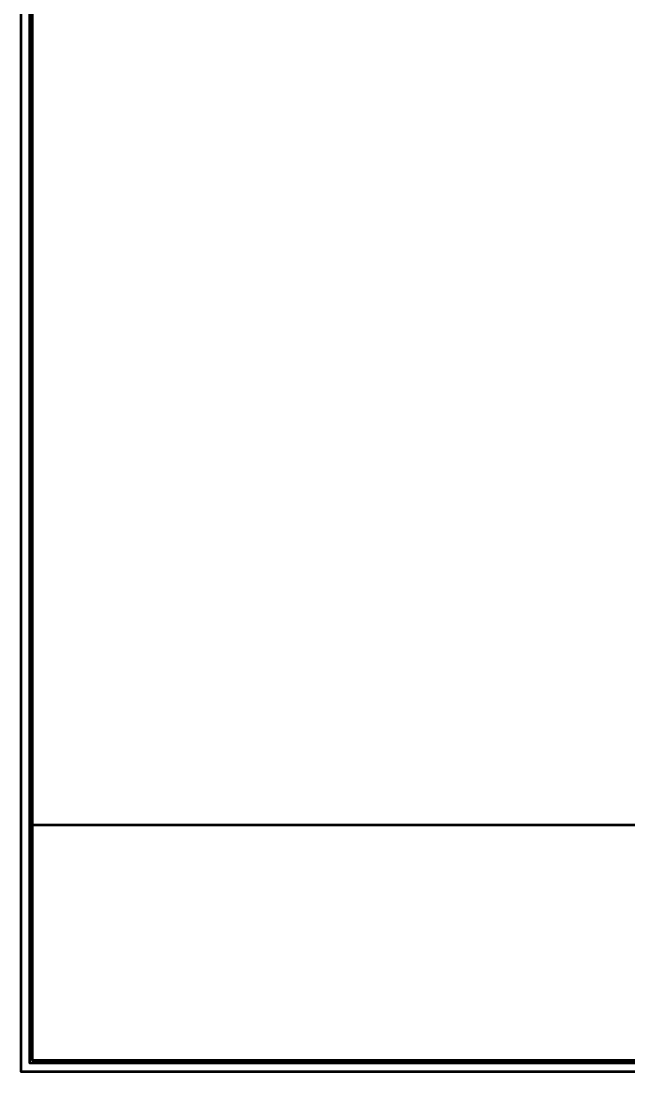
# Model space of a CAD drawing. Header units: centimetres. Extents: x -3207095 to 15275363, y -32656 to 4798027.
# Drawn here: x 696309 to 697746, y 4435687 to 4438175 of the extents above; entities that cross this region are included whole.
import ezdxf

# ---------------------------------------------------------------- set-up
doc = ezdxf.new("R2010")
doc.units = ezdxf.units.CM
doc.layers.add('DUVAR', color=7, linetype='Continuous', lineweight=35)

msp = doc.modelspace()

# ---------------------------------------------------------------- linework, layer by layer
at = {"layer": 'DUVAR'}
msp.add_line((703481.99, 4436271.63), (696336.59, 4436271.63), dxfattribs=at)
for points in [[(696309.29, 4440487.1), (703509.29, 4440487.1), (703509.29, 4435687.1), (696309.29, 4435687.1)], [(696330.29, 4440466.1), (703488.29, 4440466.1), (703488.29, 4435708.1), (696330.29, 4435708.1)], [(696336.59, 4440459.8), (703481.99, 4440459.8), (703481.99, 4435714.4), (696336.59, 4435714.4)]]:
    msp.add_lwpolyline(points, close=True, dxfattribs=at)

doc.saveas('drawing.dxf')
